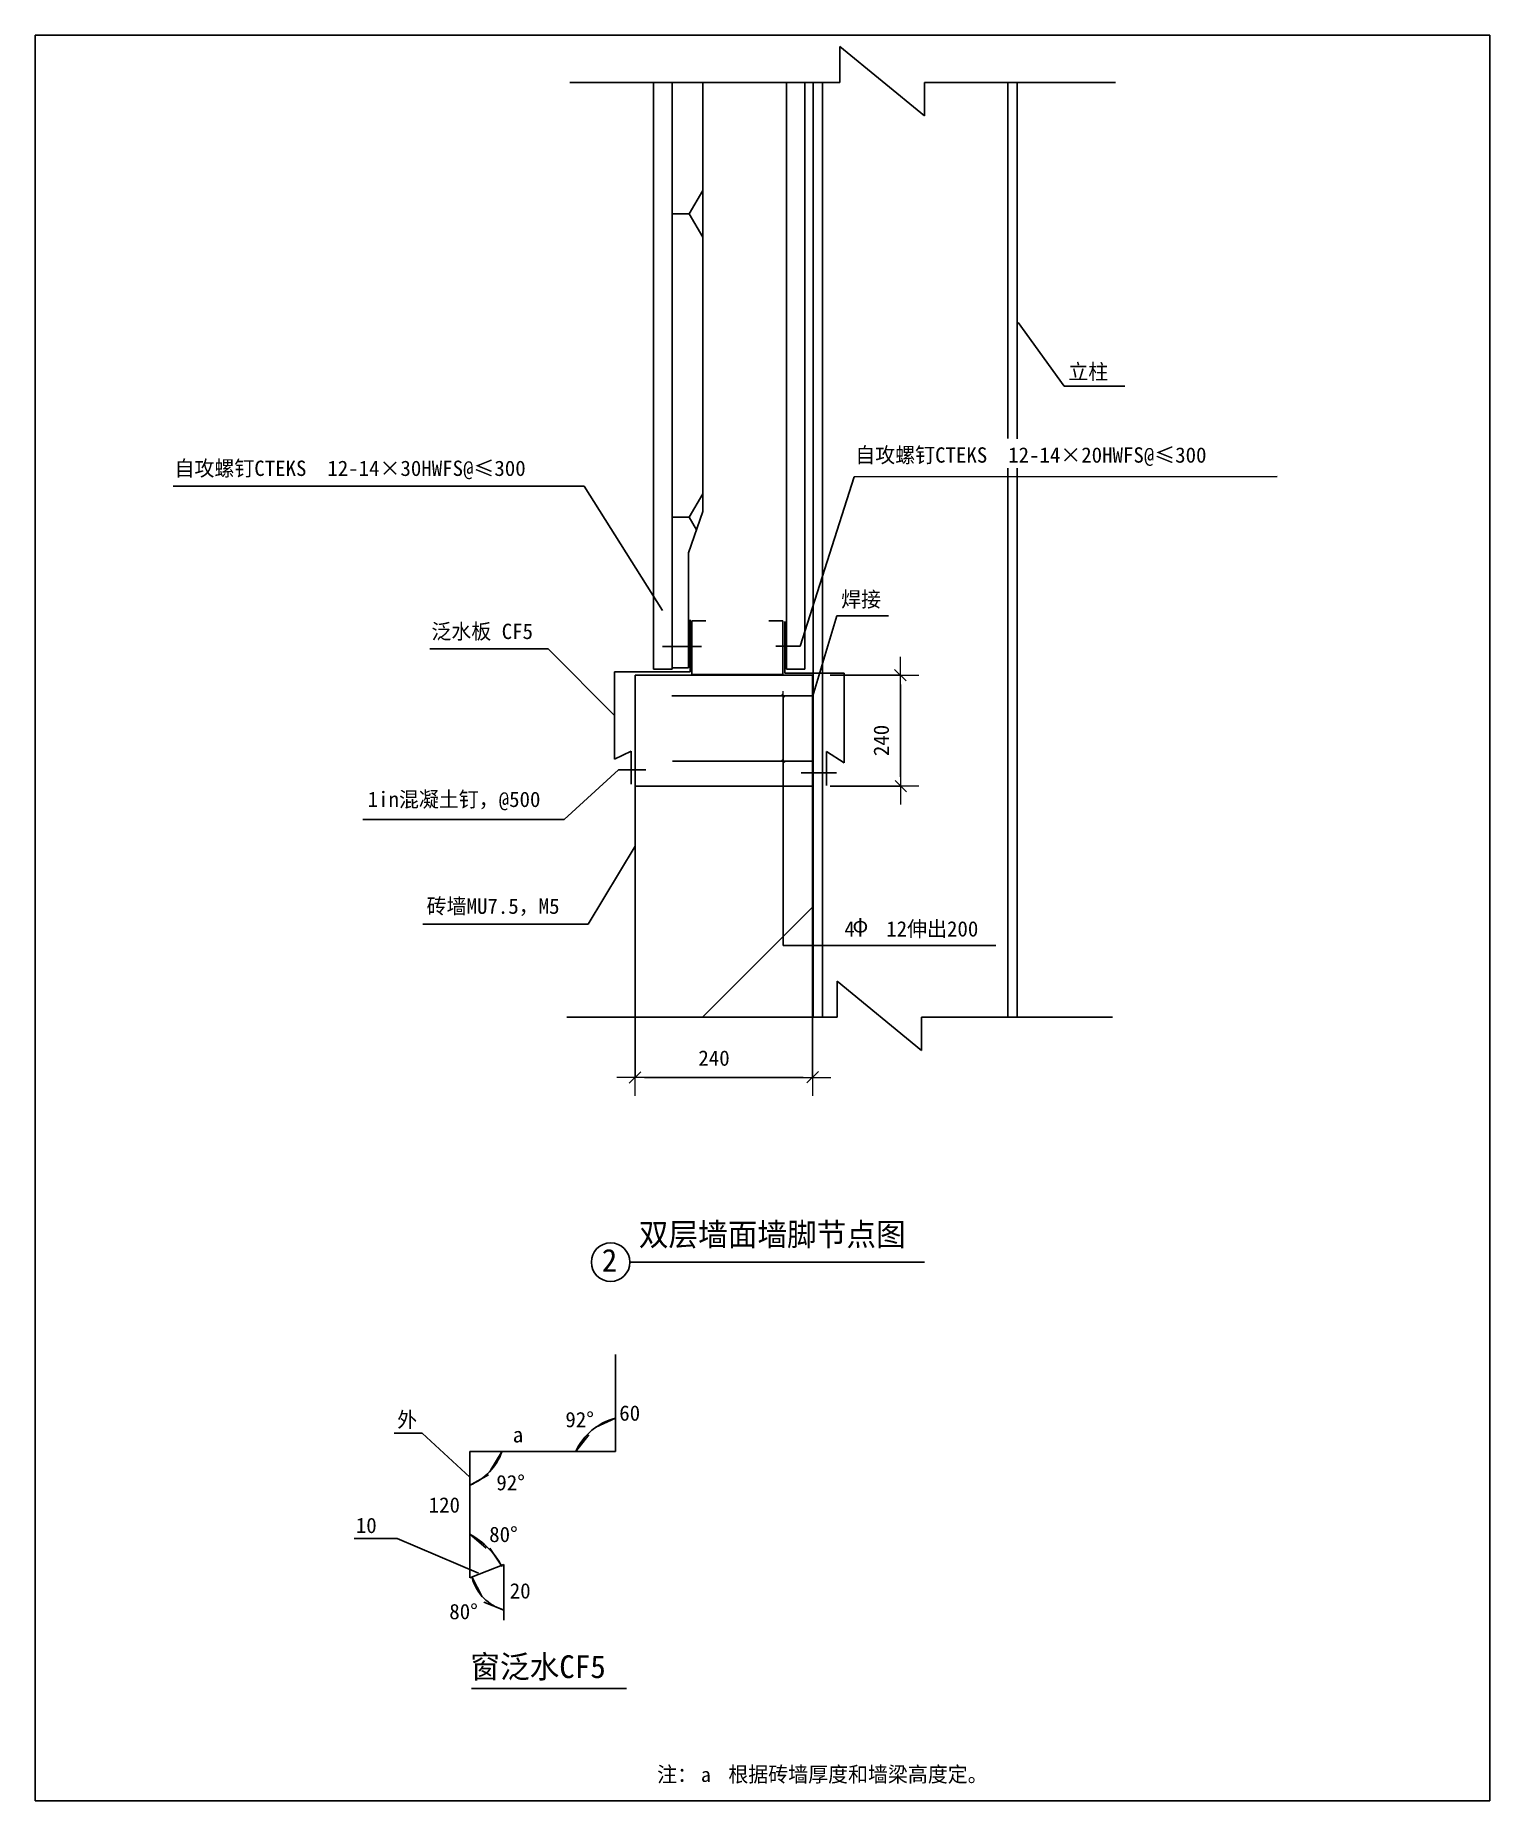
# Model space of a CAD drawing. Header units: metres. Extents: x 513 to 16323, y -752 to 18440.
import ezdxf

# ---------------------------------------------------------------- set-up
doc = ezdxf.new("R2010")
doc.units = ezdxf.units.M
for name, color, linetype in [('07', 7, 'Continuous'), ('LAYER1', 51, 'Continuous'), ('LAYER2', 51, 'Continuous'), ('Q', 4, 'Continuous'), ('标注', 142, 'Continuous'), ('轮廓线', 131, 'Continuous')]:
    doc.layers.add(name, color=color, linetype=linetype)

# ---------------------------------------------------------------- blocks, each defined once
blk = doc.blocks.new('JZF')
at = {"lineweight": 15}
for p, q in [((0, 2), (0, -2)), ((-2, 0), (2, 0))]:
    blk.add_line(p, q, dxfattribs=at)
at = {"color": 3}
blk.add_lwpolyline([(-0.59, -0.6), (0.65, 0.64)], dxfattribs=at)

msp = doc.modelspace()

# ---------------------------------------------------------------- hatches: boundary and pattern name
at = {"layer": '轮廓线'}
h = msp.add_hatch(dxfattribs=at)
h.set_pattern_fill('HONEY', scale=600)
h.paths.add_polyline_path([(7768.68, 17926.32), (7435.01, 17926.32), (7435.01, 12185.06), (7612.78, 12185.06), (7612.78, 12813.5), (7768.68, 13262.47)])
h.paths.add_polyline_path([(7435.01, 11563.37), (7612.78, 11563.37), (7612.78, 12185.06), (7435.01, 12185.06)])
h = msp.add_hatch(dxfattribs=at)
h.set_pattern_fill('AR-CONC', scale=150)
h.paths.add_polyline_path([(8960.49, 11260.74), (8960.49, 11482.08), (8709.19, 11482.08), (7651.55, 11482.08), (7035.01, 11482.08), (7035.01, 10278.72), (8643.25, 10278.72), (8643.25, 11260.74), (8693.25, 11260.74)])
h.paths.add_polyline_path([(8643.25, 10574.57), (8643.25, 10549.57), (8693.25, 10549.57), (8960.49, 10549.57), (8960.49, 11260.74), (8643.25, 11260.74), (8643.25, 11210.74)])
h.paths.add_polyline_path([(8643.25, 10549.57), (8643.25, 10499.57), (8643.25, 10278.72), (8960.49, 10278.72), (8960.49, 10549.57)])
h = msp.add_hatch(dxfattribs=at)
h.set_pattern_fill('ANSI31', scale=2000)
h.paths.add_polyline_path([(7035.01, 7765.7), (8960.49, 7765.7), (8960.49, 10278.72), (7035.01, 10278.72)])

# ---------------------------------------------------------------- linework, layer by layer
msp.add_line((6479.81, 13539.95), (2011.52, 13539.95))
msp.add_lwpolyline([(513.2, 18439.59), (16323.35, 18439.59), (16323.35, -751.88), (513.2, -751.88)], close=True)
for points in [[(6820.59, 3407.13), (6605.87, 3307.34)], [(6384.76, 3040.71), (6531.46, 3226.58)], [(5588.73, 3048.29), (5466.4, 2845.55)], [(5232.97, 2676), (5440.98, 2789.12)], [(5234.29, 2148.05), (5413.53, 1993.32)], [(5583.51, 1797.19), (5452.82, 1994.64)], [(5261.48, 1674.27), (5370.09, 1463.87)], [(5611.05, 1321.04), (5389.85, 1405.54)]]:
    msp.add_lwpolyline(points)
at = {"layer": '07'}
for p, q in [((8393.25, 11260.74), (8518.25, 11260.74)), ((8393.25, 10549.57), (8518.25, 10549.57))]:
    msp.add_line(p, q, dxfattribs=at)
at = {"layer": 'LAYER1'}
for p, q in [((11696.02, 14625.91), (11196.23, 15316.34)), ((12356.89, 14625.91), (11696.02, 14625.91)), ((8826.38, 11798.74), (9415.29, 13638.82)), ((9415.29, 13638.82), (14014.25, 13643.22)), ((6479.81, 13539.95), (7329.61, 12185.06)), ((9228.1, 12128), (8965.83, 11260.74)), ((9786.7, 12128), (9228.1, 12128)), ((4802.26, 11771.67), (6088.17, 11771.67)), ((6088.17, 11771.67), (6808.16, 11044.3)), ((7431.81, 11260.74), (8960.49, 11260.74)), ((8643.25, 8546.31), (8643.25, 11260.74)), ((8643.25, 11235.74), (8643.25, 10574.57)), ((6263.04, 9913.62), (6854.49, 10453.22)), ((7438.22, 10549.57), (8960.49, 10549.57)), ((4073.23, 9913.62), (6263.04, 9913.62)), ((6521.82, 8777.11), (7035.01, 9623.89)), ((4725.82, 8777.11), (6521.82, 8777.11)), ((10953.72, 8546.31), (8643.25, 8546.31)), ((6820.86, 4096.87), (6820.86, 3044.95)), ((5235.84, 3044.95), (5235.84, 1669.99)), ((6237.27, 3044.95), (5235.84, 3044.95)), ((6820.86, 3044.95), (6237.27, 3044.95)), ((5235.84, 1669.99), (5607.29, 1814.29)), ((5607.29, 1814.29), (5607.29, 1211.67)), ((5255.3, 466.94), (6939.53, 466.94))]:
    msp.add_line(p, q, dxfattribs=at)
msp.add_circle((6767.35, 5102.08), 209.62, dxfattribs=at)
at = {"layer": 'LAYER2'}
msp.add_line((6979.26, 5101.92), (10178.32, 5101.92), dxfattribs=at)
at = {"layer": '标注'}
for p, q in [((9152.93, 11482.08), (9920.16, 11482.08)), ((9918.91, 10378.72), (9918.91, 11382.08)), ((9152.93, 10278.72), (9920.16, 10278.72)), ((7035.01, 7765.07), (7035.01, 7109.88)), ((8960.49, 7765.07), (8960.49, 7109.88)), ((7135.01, 7111.13), (8860.49, 7111.13)), ((4413.14, 3244.92), (4719.33, 3244.92)), ((4719.33, 3244.92), (5238.51, 2766.19)), ((4448.14, 2097.57), (3978.52, 2097.57)), ((5330.8, 1721.73), (4448.14, 2097.57))]:
    msp.add_line(p, q, dxfattribs=at)
for centre, radius, start, end in [((6978.7, 2776.98), 648.06, 104.1, 155.58), ((5003.8, 3249.74), 617.66, 292.07, 340.64), ((4820, 1381.26), 870.08, 28.19, 61.45), ((5741.66, 1799.56), 497, 194.53, 254.31)]:
    msp.add_arc(centre, radius, start, end, dxfattribs=at)
at = {"layer": '轮廓线'}
for p, q in [((9260.44, 18319.45), (10179.23, 17563.61)), ((9260.44, 17926.32), (9260.44, 18319.45)), ((6322.9, 17926.32), (9260.44, 17926.32)), ((7235.01, 17926.32), (7235.01, 11549.75)), ((7435.01, 17926.32), (7435.01, 11549.75)), ((7768.68, 17926.32), (7768.68, 13262.47)), ((8678.32, 17926.32), (8678.32, 11549.75)), ((8878.32, 17926.32), (8878.32, 11549.75)), ((8970.49, 17926.32), (8970.49, 7765.7)), ((9070.49, 17926.32), (9070.49, 7765.7)), ((10179.23, 17926.32), (10179.23, 17563.61)), ((10179.23, 17926.32), (12255.92, 17926.32)), ((11085.77, 17926.32), (11085.77, 14056.08)), ((11185.77, 17926.32), (11185.77, 14051.69)), ((11085.77, 13735.65), (11085.77, 7765.7)), ((11185.77, 13735.65), (11185.77, 7765.7)), ((7768.68, 13262.47), (7612.78, 12813.5)), ((7612.78, 12813.5), (7612.78, 11563.37)), ((7631.84, 12083.81), (7631.84, 11518.14)), ((7651.55, 12074.62), (7802.64, 12074.62)), ((7651.55, 11482.08), (7651.55, 12074.62)), ((8488.48, 12074.62), (8639.57, 12074.62)), ((8639.57, 12074.62), (8639.57, 11482.08)), ((8659.9, 12067.38), (8659.9, 11504.52)), ((7756.41, 11796.58), (7329.61, 11796.58)), ((8563.85, 11798.74), (8826.38, 11798.74)), ((7631.84, 11518.14), (6808.16, 11518.14)), ((6808.16, 11518.14), (6808.16, 10570.46)), ((7435.01, 11549.75), (7235.01, 11549.75)), ((7435.01, 11563.37), (7612.78, 11563.37)), ((8678.32, 11549.75), (8878.32, 11549.75)), ((7035.01, 11482.08), (7035.01, 7765.7)), ((7035.01, 11482.08), (7651.55, 11482.08)), ((7651.55, 11492.08), (8639.57, 11492.08)), ((7651.55, 11482.08), (8709.19, 11482.08)), ((7651.55, 11482.08), (8709.19, 11482.08)), ((8659.9, 11504.52), (9306.6, 11504.52)), ((8709.19, 11482.08), (8960.49, 11482.08)), ((8960.49, 11482.08), (8960.49, 7765.7)), ((9306.6, 11504.52), (9306.6, 10532.31)), ((6808.16, 10570.46), (6992.02, 10658.62)), ((6992.02, 10658.62), (6992.02, 10298.65)), ((9114.51, 10653.84), (9114.51, 10282.86)), ((9306.6, 10532.31), (9114.51, 10653.84)), ((6854.49, 10453.22), (7151.01, 10453.22)), ((9223.36, 10423.58), (8839.18, 10423.58)), ((8960.49, 10278.72), (7035.01, 10278.72)), ((9228.64, 8158.82), (10147.43, 7402.99)), ((9228.64, 7765.7), (9228.64, 8158.82)), ((6291.1, 7765.7), (9228.64, 7765.7)), ((10147.43, 7765.7), (10147.43, 7402.99)), ((10147.43, 7765.7), (12224.11, 7765.7))]:
    msp.add_line(p, q, dxfattribs=at)

# ---------------------------------------------------------------- block references
at = {"layer": 'LAYER1', "xscale": 25, "yscale": 25, "zscale": 25}
for p, rotation in [((8643.25, 11260.74), 90), ((8643.25, 10549.57), 270)]:
    msp.add_blockref('JZF', p, dxfattribs=dict(at, rotation=rotation))
at = {"layer": '标注', "xscale": 100, "yscale": 100, "zscale": 100}
for p, rotation in [((9918.91, 11482.08), 90), ((9918.91, 10278.72), 270), ((7035.01, 7111.13), 180)]:
    msp.add_blockref('JZF', p, dxfattribs=dict(at, rotation=rotation))
msp.add_blockref('JZF', (8960.49, 7111.13), dxfattribs=at)

# ---------------------------------------------------------------- texts
msp.add_text('240', height=166.8, rotation=90).set_placement((9792.46, 10603.67))
msp.add_text('240', height=166.8).set_placement((7721.02, 7237.58))
at = {"layer": 'LAYER1'}
for s, height, p in [('立柱', 166.8, (11742.55, 14699.41)), ('自攻螺钉CTEKS  12-14×30HWFS@≤300', 166.8, (2026.23, 13649.31)), ('自攻螺钉CTEKS  12-14×20HWFS@≤300', 166.8, (9427.09, 13793.74)), ('焊接', 166.8, (9273.58, 12225.43)), ('泛水板 CF5', 166.8, (4819.07, 11876.39)), ('1in混凝土钉，@500', 166.8, (4125.65, 10050.43)), ('砖墙MU7.5，M5', 166.8, (4767.27, 8889.22)), ('4   12伸出200', 166.8, (9309.36, 8642.49)), ('双层墙面墙脚节点图', 248, (7073.67, 5280.35)), ('2', 248, (6670.42, 4998.64)), ('窗泛水CF5', 248, (5241.65, 580.94)), ('注：   根据砖墙厚度和墙梁高度定。', 166.8, (7272.86, -548.75))]:
    msp.add_text(s, height=height, dxfattribs=at).set_placement(p)
at = {"layer": 'Q'}
msp.add_text('φ', height=166.8, dxfattribs=at).set_placement((9395.72, 8686.76))
at = {"layer": '标注'}
for s, height, p in [('外', 166.8, (4447.03, 3306.74)), ('92%%d', 166.8, (6275.37, 3307.76)), ('60', 166.8, (6861.26, 3378.82)), ('a', 166.8, (5703.4, 3142.76)), ('92%%d', 166.8, (5525.2, 2622.1)), ('120', 166.8, (4789.31, 2379.58)), ('10', 166.8, (3997.37, 2157.53)), ('80%%d', 166.8, (5447.27, 2059.8)), ('20', 166.8, (5670.64, 1446.03)), ('80%%d', 166.8, (5013.48, 1220.85)), ('a', 158, (7748.71, -547.68))]:
    msp.add_text(s, height=height, dxfattribs=at).set_placement(p)

doc.saveas('drawing.dxf')
